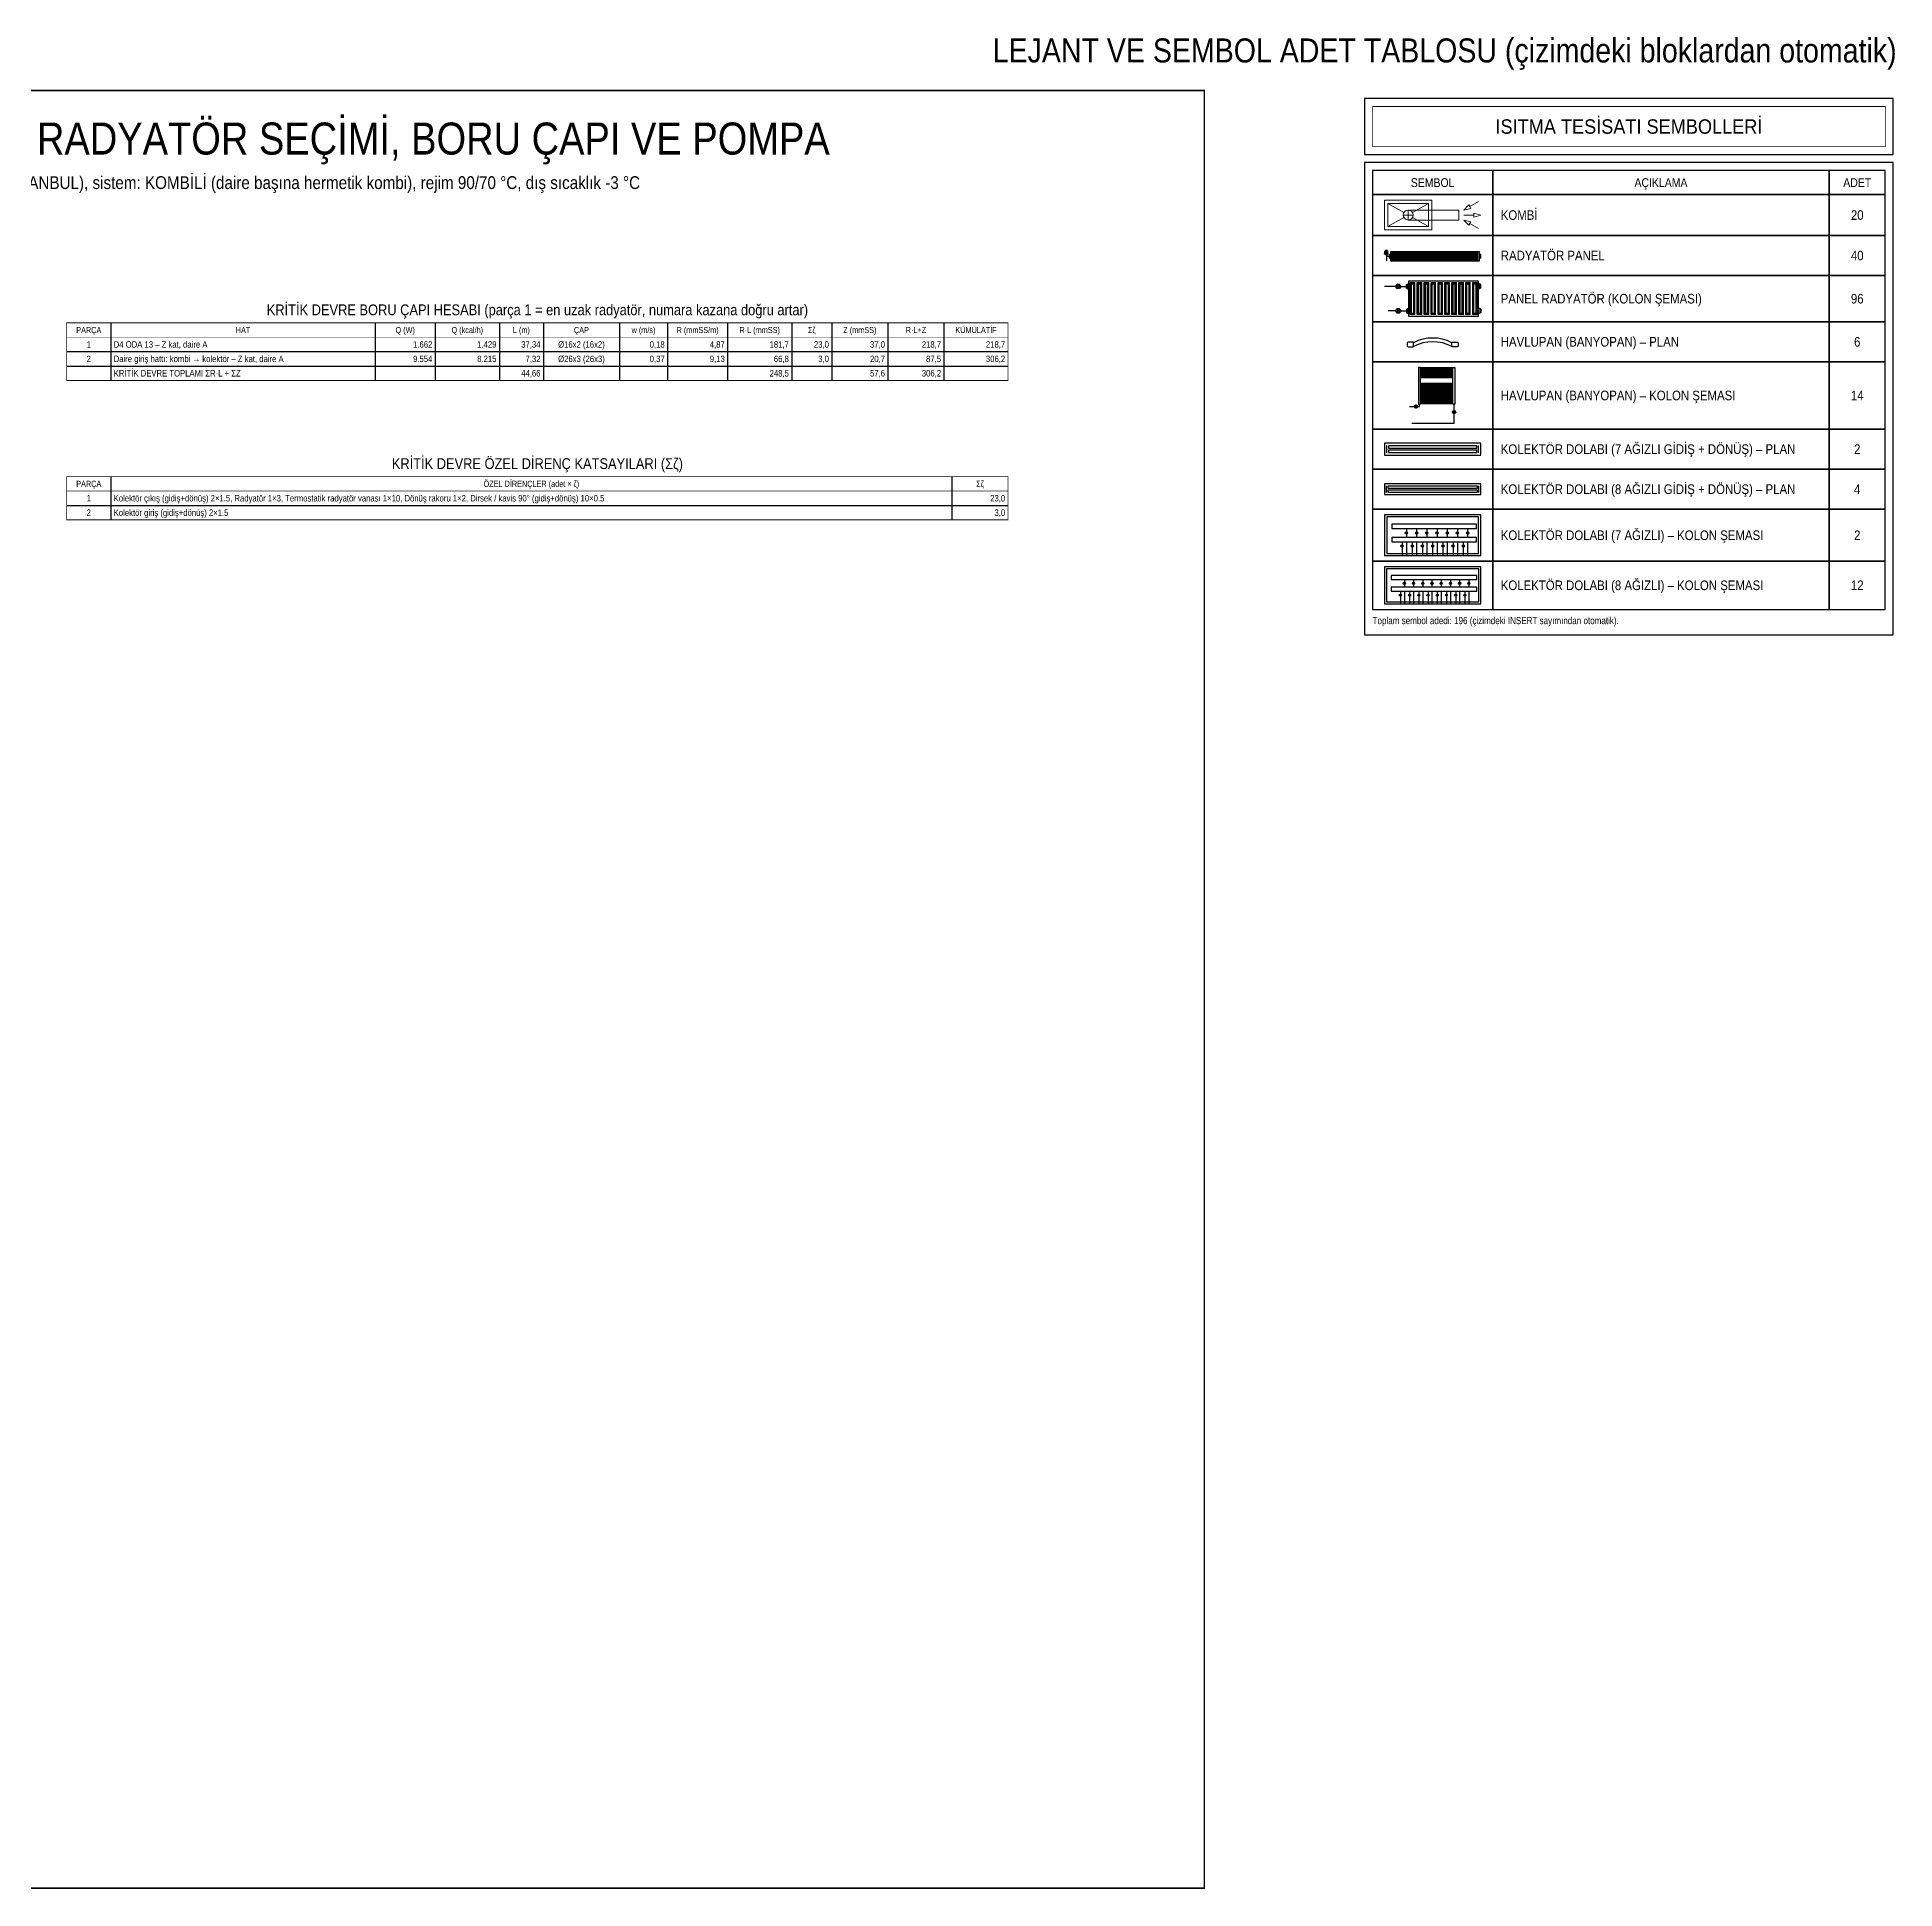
# Model space of a CAD drawing. Header units: centimetres. Extents: x -61 to 10101, y -10955 to 1521.
# Drawn here: x 1263 to 3582, y -10955 to -8643 of the extents above; entities that cross this region are included whole.
import ezdxf
from ezdxf.enums import TextEntityAlignment as Align

# ---------------------------------------------------------------- set-up
doc = ezdxf.new("R2010")
doc.units = ezdxf.units.CM
doc.linetypes.add('ISITMA DONUS HATTI', pattern=[1.66, 1.57, -0.02, -0.07])
for name, color, linetype in [('MTY-ISITMA-DONUS-BORU', 30, 'ISITMA DONUS HATTI'), ('MTY-ISITMA-GIDIS-BORU', 10, 'Continuous'), ('MTY-RADYATÖR', 2, 'Continuous'), ('MTY-TEFRIS', 15, 'Continuous'), ('MTY-TEFRIS-CIKTI', 250, 'Continuous'), ('ROTAS-BASLIK', 7, 'Continuous'), ('ROTAS-DENEME', 1, 'Continuous'), ('ROTAS-ISITMA-SEMBOL', 1, 'Continuous'), ('ROTAS-LEJANT-BASLIK', 5, 'Continuous'), ('ROTAS-LEJANT-CERCEVE', 7, 'Continuous'), ('ROTAS-LEJANT-YAZI', 7, 'Continuous'), ('ROTAS-PAFTA', 7, 'Continuous'), ('ROTAS-TABLO', 7, 'Continuous')]:
    doc.layers.add(name, color=color, linetype=linetype)
doc.styles.add('MTYCAPLT', font='arial.ttf', dxfattribs={"width": 0.65, "height": 1})
doc.styles.add('ROTAS', font='arial.ttf')

# ---------------------------------------------------------------- blocks, each defined once
blk = doc.blocks.new('MTY-KOMBİ')
at = {"layer": 'MTY-TEFRIS', "color": 1, "lineweight": 20, "ltscale": 40}
for p, q in [((19.5, 17.5), (3.4, 26.6)), ((23.9, 20), (23.9, 10)), ((44.4, 26.6), (28.2, 17.5)), ((19.5, 12.5), (3.4, 3.4)), ((18.9, 15), (28.9, 15)), ((44.4, 3.4), (28.2, 12.5))]:
    blk.add_line(p, q, dxfattribs=at)
at = {"layer": 'MTY-TEFRIS', "color": 7, "lineweight": 20, "ltscale": 40}
for p, q in [((23.9, 20), (75.3, 20)), ((75.3, 20), (75.3, 10)), ((85.4, 25.3), (80.3, 20)), ((87.4, 21.8), (80.3, 20)), ((86.4, 23.6), (85.4, 25.3)), ((95, 28.6), (86.4, 23.6)), ((86.4, 23.6), (87.4, 21.8)), ((23.9, 10), (75.3, 10)), ((80.3, 15), (90.3, 15)), ((87.4, 8.2), (80.3, 10)), ((85.4, 4.7), (80.3, 10)), ((86.4, 6.5), (85.4, 4.7)), ((86.4, 6.5), (87.4, 8.2)), ((95, 1.4), (86.4, 6.5)), ((90.3, 15), (90.3, 17)), ((90.3, 17), (97.3, 15)), ((90.3, 15), (90.3, 13)), ((90.3, 13), (97.3, 15))]:
    blk.add_line(p, q, dxfattribs=at)
blk.add_lwpolyline([(0, 0), (47.8, 0), (47.8, 30), (0, 30)], close=True, dxfattribs=at)
at = {"layer": 'MTY-TEFRIS', "color": 1, "lineweight": 20, "ltscale": 40}
blk.add_lwpolyline([(3.4, 3.4), (44.4, 3.4), (44.4, 26.6), (3.4, 26.6)], close=True, dxfattribs=at)
at = {"layer": 'MTY-TEFRIS', "color": 7, "lineweight": 20, "ltscale": 40}
blk.add_circle((23.9, 15), 5, dxfattribs=at)
blk = doc.blocks.new('MTY-RADYATOR Panel')
at = {"layer": 'MTY-RADYATÖR', "color": 15}
for p, q in [((-1.9, 8.2), (-1.4, 11.2)), ((-1.9, 8.2), (1.9, 8.2)), ((1.9, 8), (-1.9, 8)), ((-1.4, 11.2), (1.4, 11.2)), ((-1.3, 11.2), (-1.3, 8.2)), ((-1.1, 11.7), (1.1, 11.7)), ((-1.1, 7.2), (1.1, 7.2)), ((-0.7, 11.2), (-0.7, 8.2)), ((-0.6, 11.9), (0.6, 11.9)), ((0, 11.2), (0, 8.2)), ((0.6, 11.2), (0.6, 8.2)), ((1.3, 11.2), (1.3, 8.2)), ((1.9, 8.2), (1.4, 11.2)), ((3.4, 6.9), (3.8, 6.9)), ((3.4, 3.1), (3.4, 6.9)), ((3.4, 6.3), (3.8, 6.3)), ((3.4, 3.7), (3.8, 3.7)), ((3.4, 3.1), (3.8, 3.1)), ((3.8, 2.8), (3.8, 7.2)), ((3.8, 7.2), (4, 7.2)), ((3.8, 2.8), (4, 2.8)), ((4, 7.2), (4.4, 7.3)), ((4, 2.8), (4, 7.2)), ((4, 2.8), (4.4, 2.7)), ((105.3, 7.2), (104.9, 7.3)), ((105.3, 2.8), (104.9, 2.7)), ((105.3, 2.8), (105.3, 7.2)), ((105.5, 7.2), (105.3, 7.2)), ((105.5, 2.8), (105.3, 2.8)), ((105.5, 2.8), (105.5, 7.2)), ((105.9, 6.9), (105.5, 6.9)), ((105.9, 6.3), (105.5, 6.3)), ((105.9, 3.7), (105.5, 3.7)), ((105.9, 3.1), (105.5, 3.1)), ((105.9, 3.1), (105.9, 6.9))]:
    blk.add_line(p, q, dxfattribs=at)
at = {"layer": 'MTY-RADYATÖR', "color": 15, "ltscale": 0.3}
for p, q in [((0, 7.2), (0, 0)), ((3.8, 5), (0, 5))]:
    blk.add_line(p, q, dxfattribs=at)
at = {"layer": 'MTY-RADYATÖR'}
for p, q in [((5.7, 9), (5.7, 1)), ((6.7, 1), (6.7, 9)), ((7.2, 9), (7.2, 1)), ((8.2, 1), (8.2, 9)), ((8.7, 9), (8.7, 1)), ((9.7, 1), (9.7, 9)), ((10.2, 9), (10.2, 1)), ((11.2, 1), (11.2, 9)), ((11.7, 9), (11.7, 1)), ((12.7, 1), (12.7, 9)), ((13.2, 9), (13.2, 1)), ((14.2, 1), (14.2, 9)), ((14.7, 9), (14.7, 1)), ((15.7, 1), (15.7, 9)), ((16.2, 9), (16.2, 1)), ((17.2, 1), (17.2, 9)), ((17.7, 9), (17.7, 1)), ((18.7, 1), (18.7, 9)), ((19.2, 9), (19.2, 1)), ((20.2, 1), (20.2, 9)), ((20.7, 9), (20.7, 1)), ((21.7, 1), (21.7, 9)), ((22.2, 9), (22.2, 1)), ((23.2, 1), (23.2, 9)), ((23.7, 9), (23.7, 1)), ((24.7, 1), (24.7, 9)), ((25.2, 9), (25.2, 1)), ((26.2, 1), (26.2, 9)), ((26.7, 9), (26.7, 1)), ((27.7, 1), (27.7, 9)), ((28.2, 9), (28.2, 1)), ((29.2, 1), (29.2, 9)), ((29.7, 9), (29.7, 1)), ((30.7, 1), (30.7, 9)), ((31.2, 9), (31.2, 1)), ((32.2, 1), (32.2, 9)), ((32.7, 9), (32.7, 1)), ((33.7, 1), (33.7, 9)), ((34.2, 9), (34.2, 1)), ((35.2, 1), (35.2, 9)), ((35.7, 9), (35.7, 1)), ((36.7, 1), (36.7, 9)), ((37.2, 9), (37.2, 1)), ((38.2, 1), (38.2, 9)), ((38.7, 9), (38.7, 1)), ((39.7, 1), (39.7, 9)), ((40.2, 9), (40.2, 1)), ((41.2, 1), (41.2, 9)), ((41.7, 9), (41.7, 1)), ((42.7, 1), (42.7, 9)), ((43.2, 9), (43.2, 1)), ((44.2, 1), (44.2, 9)), ((44.7, 9), (44.7, 1)), ((45.7, 1), (45.7, 9)), ((46.2, 9), (46.2, 1)), ((47.2, 1), (47.2, 9)), ((47.7, 9), (47.7, 1)), ((48.7, 1), (48.7, 9)), ((49.2, 9), (49.2, 1)), ((50.2, 1), (50.2, 9)), ((50.7, 9), (50.7, 1)), ((51.7, 1), (51.7, 9)), ((52.2, 9), (52.2, 1)), ((53.2, 1), (53.2, 9)), ((53.7, 9), (53.7, 1)), ((54.7, 1), (54.7, 9)), ((55.2, 9), (55.2, 1)), ((56.2, 1), (56.2, 9)), ((56.7, 9), (56.7, 1)), ((57.7, 1), (57.7, 9)), ((58.2, 9), (58.2, 1)), ((59.2, 1), (59.2, 9)), ((59.7, 9), (59.7, 1)), ((60.7, 1), (60.7, 9)), ((61.2, 9), (61.2, 1)), ((62.2, 1), (62.2, 9)), ((62.7, 9), (62.7, 1)), ((63.7, 1), (63.7, 9)), ((64.2, 9), (64.2, 1)), ((65.2, 1), (65.2, 9)), ((65.7, 9), (65.7, 1)), ((66.7, 1), (66.7, 9)), ((67.2, 9), (67.2, 1)), ((68.2, 1), (68.2, 9)), ((68.7, 9), (68.7, 1)), ((69.7, 1), (69.7, 9)), ((70.2, 9), (70.2, 1)), ((71.2, 1), (71.2, 9)), ((71.7, 9), (71.7, 1)), ((72.7, 1), (72.7, 9)), ((73.2, 9), (73.2, 1)), ((74.2, 1), (74.2, 9)), ((74.7, 9), (74.7, 1)), ((75.7, 1), (75.7, 9)), ((76.2, 9), (76.2, 1)), ((77.2, 1), (77.2, 9)), ((77.7, 9), (77.7, 1)), ((78.7, 1), (78.7, 9)), ((79.2, 9), (79.2, 1)), ((80.2, 1), (80.2, 9)), ((80.7, 9), (80.7, 1)), ((81.7, 1), (81.7, 9)), ((82.2, 9), (82.2, 1)), ((83.2, 1), (83.2, 9)), ((83.7, 9), (83.7, 1)), ((84.7, 1), (84.7, 9)), ((85.2, 9), (85.2, 1)), ((86.2, 1), (86.2, 9)), ((86.7, 9), (86.7, 1)), ((87.7, 1), (87.7, 9)), ((88.2, 9), (88.2, 1)), ((89.2, 1), (89.2, 9)), ((89.7, 9), (89.7, 1)), ((90.7, 1), (90.7, 9)), ((91.2, 9), (91.2, 1)), ((92.2, 1), (92.2, 9)), ((92.7, 9), (92.7, 1)), ((93.7, 1), (93.7, 9)), ((94.2, 9), (94.2, 1)), ((95.2, 1), (95.2, 9)), ((95.7, 9), (95.7, 1)), ((96.7, 1), (96.7, 9)), ((97.2, 9), (97.2, 1)), ((98.2, 1), (98.2, 9)), ((98.7, 9), (98.7, 1)), ((99.7, 1), (99.7, 9)), ((100.2, 9), (100.2, 1)), ((101.2, 1), (101.2, 9)), ((101.7, 9), (101.7, 1)), ((102.7, 1), (102.7, 9))]:
    blk.add_line(p, q, dxfattribs=at)
at = {"layer": 'MTY-RADYATÖR', "color": 15}
blk.add_lwpolyline([(4.7, 0), (104.7, 0), (104.7, 10), (4.7, 10)], close=True, dxfattribs=at)
for centre, start, end in [((4.4, 7.5), 274, 350), ((4.4, 2.5), 10, 86), ((104.9, 7.5), 190, 266), ((104.9, 2.5), 94, 170)]:
    blk.add_arc(centre, 0.245, start, end, dxfattribs=at)
at = {"layer": 'MTY-RADYATÖR'}
for centre, start, end in [((6.2, 9), 0, 180), ((6.2, 1), 180, 0), ((7.7, 9), 0, 180), ((7.7, 1), 180, 0), ((9.2, 9), 0, 180), ((9.2, 1), 180, 0), ((10.7, 9), 0, 180), ((10.7, 1), 180, 0), ((12.2, 9), 0, 180), ((12.2, 1), 180, 0), ((13.7, 9), 0, 180), ((13.7, 1), 180, 0), ((15.2, 9), 0, 180), ((15.2, 1), 180, 0), ((16.7, 9), 0, 180), ((16.7, 1), 180, 0), ((18.2, 9), 0, 180), ((18.2, 1), 180, 0), ((19.7, 9), 0, 180), ((19.7, 1), 180, 0), ((21.2, 9), 0, 180), ((21.2, 1), 180, 0), ((22.7, 9), 0, 180), ((22.7, 1), 180, 0), ((24.2, 9), 0, 180), ((24.2, 1), 180, 0), ((25.7, 9), 0, 180), ((25.7, 1), 180, 0), ((27.2, 9), 0, 180), ((27.2, 1), 180, 0), ((28.7, 9), 0, 180), ((28.7, 1), 180, 0), ((30.2, 9), 0, 180), ((30.2, 1), 180, 0), ((31.7, 9), 0, 180), ((31.7, 1), 180, 0), ((33.2, 9), 0, 180), ((33.2, 1), 180, 0), ((34.7, 9), 0, 180), ((34.7, 1), 180, 0), ((36.2, 9), 0, 180), ((36.2, 1), 180, 0), ((37.7, 9), 0, 180), ((37.7, 1), 180, 0), ((39.2, 9), 0, 180), ((39.2, 1), 180, 0), ((40.7, 9), 0, 180), ((40.7, 1), 180, 0), ((42.2, 9), 0, 180), ((42.2, 1), 180, 0), ((43.7, 9), 0, 180), ((43.7, 1), 180, 0), ((45.2, 9), 0, 180), ((45.2, 1), 180, 0), ((46.7, 9), 0, 180), ((46.7, 1), 180, 0), ((48.2, 9), 0, 180), ((48.2, 1), 180, 0), ((49.7, 9), 0, 180), ((49.7, 1), 180, 0), ((51.2, 9), 0, 180), ((51.2, 1), 180, 0), ((52.7, 9), 0, 180), ((52.7, 1), 180, 0), ((54.2, 9), 0, 180), ((54.2, 1), 180, 0), ((55.7, 9), 0, 180), ((55.7, 1), 180, 0), ((57.2, 9), 0, 180), ((57.2, 1), 180, 0), ((58.7, 9), 0, 180), ((58.7, 1), 180, 0), ((60.2, 9), 0, 180), ((60.2, 1), 180, 0), ((61.7, 9), 0, 180), ((61.7, 1), 180, 0), ((63.2, 9), 0, 180), ((63.2, 1), 180, 0), ((64.7, 9), 0, 180), ((64.7, 1), 180, 0), ((66.2, 9), 0, 180), ((66.2, 1), 180, 0), ((67.7, 9), 0, 180), ((67.7, 1), 180, 0), ((69.2, 9), 0, 180), ((69.2, 1), 180, 0), ((70.7, 9), 0, 180), ((70.7, 1), 180, 0), ((72.2, 9), 0, 180), ((72.2, 1), 180, 0), ((73.7, 9), 0, 180), ((73.7, 1), 180, 0), ((75.2, 9), 0, 180), ((75.2, 1), 180, 0), ((76.7, 9), 0, 180), ((76.7, 1), 180, 0), ((78.2, 9), 0, 180), ((78.2, 1), 180, 0), ((79.7, 9), 0, 180), ((79.7, 1), 180, 0), ((81.2, 9), 0, 180), ((81.2, 1), 180, 0), ((82.7, 9), 0, 180), ((82.7, 1), 180, 0), ((84.2, 9), 0, 180), ((84.2, 1), 180, 0), ((85.7, 9), 0, 180), ((85.7, 1), 180, 0), ((87.2, 9), 0, 180), ((87.2, 1), 180, 0), ((88.7, 9), 0, 180), ((88.7, 1), 180, 0), ((90.2, 9), 0, 180), ((90.2, 1), 180, 0), ((91.7, 9), 0, 180), ((91.7, 1), 180, 0), ((93.2, 9), 0, 180), ((93.2, 1), 180, 0), ((94.7, 9), 0, 180), ((94.7, 1), 180, 0), ((96.2, 9), 0, 180), ((96.2, 1), 180, 0), ((97.7, 9), 0, 180), ((97.7, 1), 180, 0), ((99.2, 9), 0, 180), ((99.2, 1), 180, 0), ((100.7, 9), 0, 180), ((100.7, 1), 180, 0), ((102.2, 9), 0, 180), ((102.2, 1), 180, 0)]:
    blk.add_arc(centre, 0.5, start, end, dxfattribs=at)
at = {"layer": 'MTY-RADYATÖR', "color": 15}
for centre, major_axis, start_param, end_param in [((-1.1, 8), (0.584, 0.584), 2.161559, 3.926991), ((-0.6, 11), (0.584, 0.584), 0.785398, 2.161559), ((0.6, 11), (-0.584, 0.584), 4.121626, 5.497787), ((1.1, 8), (0.584, 0.584), 3.926991, 5.692422)]:
    blk.add_ellipse(centre, major_axis=major_axis, ratio=1, start_param=start_param, end_param=end_param, dxfattribs=at)
at = {"layer": 'MTY-RADYATÖR', "style": 'MTYCAPLT', "width": 0.65}
blk.add_attdef('RAD', text='', height=10, dxfattribs=at).set_placement((54.7, 22.5), align=Align.MIDDLE_CENTER)
at = {"layer": 'MTY-TEFRIS-CIKTI', "style": 'MTYCAPLT', "width": 0.65}
blk.add_attdef('NO', text='', height=6, dxfattribs=at).set_placement((54.7, 35), align=Align.MIDDLE_CENTER)
blk = doc.blocks.new('MTY-RADYATOR KOLON')
at = {"layer": 'MTY-ISITMA-DONUS-BORU'}
for p, q in [((11, 22.5), (0, 22.5)), ((17.9, 22.5), (26.3, 22.5))]:
    blk.add_line(p, q, dxfattribs=at)
at = {"layer": 'MTY-ISITMA-GIDIS-BORU'}
for p, q in [((11, 57.5), (-5, 57.5)), ((17.9, 57.5), (26.3, 57.5))]:
    blk.add_line(p, q, dxfattribs=at)
at = {"layer": 'MTY-RADYATÖR', "color": 15}
for p, q in [((11.7, 57.5), (12.5, 57.5)), ((12.3, 58.4), (11.9, 58.5)), ((12.3, 56.6), (11.9, 56.5)), ((12.8, 59.1), (12.5, 59.4)), ((12.8, 55.9), (12.5, 55.6)), ((13.4, 60), (13.6, 59.6)), ((13.4, 55), (13.6, 55.4)), ((14.5, 60.2), (14.5, 59.4)), ((14.5, 54.8), (14.5, 55.6)), ((15.5, 60), (15.3, 59.6)), ((15.5, 55), (15.3, 55.4)), ((16.1, 59.1), (16.4, 59.4)), ((16.1, 55.9), (16.4, 55.6)), ((17.2, 57.5), (16.4, 57.5)), ((16.6, 58.4), (17, 58.5)), ((16.6, 56.6), (17, 56.5)), ((26.3, 60.2), (27.2, 60.2)), ((26.3, 58.8), (26.3, 60.2)), ((26.3, 58.8), (27.2, 58.8)), ((26.3, 56.2), (26.3, 58.8)), ((26.3, 56.2), (27.2, 56.2)), ((26.3, 54.8), (26.3, 56.2)), ((26.3, 54.8), (27.2, 54.8)), ((27.2, 60.2), (27.2, 60.7)), ((27.2, 60.7), (27.8, 60.7)), ((27.2, 58.8), (27.2, 60.2)), ((27.2, 56.2), (27.2, 58.8)), ((27.2, 54.8), (27.2, 56.2)), ((27.2, 54.3), (27.2, 54.8)), ((27.2, 54.3), (27.8, 54.3)), ((27.8, 60.9), (28.8, 61)), ((27.8, 60.7), (27.8, 60.9)), ((27.8, 54.3), (27.8, 60.7)), ((27.8, 54.1), (27.8, 54.3)), ((27.8, 54.1), (28.8, 54)), ((31.6, 17.2), (31.6, 63)), ((31.6, 63), (38.2, 63)), ((33.4, 61.3), (31.6, 63)), ((33.4, 19), (33.4, 61.3)), ((33.4, 61.3), (36.5, 61.3)), ((36.5, 61.3), (38.2, 63)), ((36.5, 19), (36.5, 61.3)), ((38.2, 17.2), (38.2, 63)), ((41.5, 17.2), (41.5, 63)), ((43.3, 61.3), (41.5, 63)), ((41.5, 63), (48.1, 63)), ((43.3, 19), (43.3, 61.3)), ((43.3, 61.3), (46.4, 61.3)), ((46.4, 61.3), (48.1, 63)), ((46.4, 19), (46.4, 61.3)), ((48.1, 17.2), (48.1, 63)), ((51.5, 17.2), (51.5, 63)), ((53.2, 61.3), (51.5, 63)), ((51.5, 63), (58, 63)), ((53.2, 19), (53.2, 61.3)), ((53.2, 61.3), (56.3, 61.3)), ((56.3, 61.3), (58, 63)), ((56.3, 19), (56.3, 61.3)), ((58, 17.2), (58, 63)), ((61.4, 17.2), (61.4, 63)), ((61.4, 63), (67.9, 63)), ((63.1, 61.3), (61.4, 63)), ((63.1, 19), (63.1, 61.3)), ((63.1, 61.3), (66.2, 61.3)), ((66.2, 61.3), (67.9, 63)), ((66.2, 19), (66.2, 61.3)), ((67.9, 17.2), (67.9, 63)), ((71.3, 17.2), (71.3, 63)), ((71.3, 63), (77.8, 63)), ((73, 61.3), (71.3, 63)), ((73, 19), (73, 61.3)), ((73, 61.3), (76.1, 61.3)), ((76.1, 61.3), (77.8, 63)), ((76.1, 19), (76.1, 61.3)), ((77.8, 17.2), (77.8, 63)), ((81.2, 17.2), (81.2, 63)), ((81.2, 63), (87.7, 63)), ((82.9, 61.3), (81.2, 63)), ((82.9, 19), (82.9, 61.3)), ((82.9, 61.3), (86, 61.3)), ((86, 61.3), (87.7, 63)), ((86, 19), (86, 61.3)), ((87.7, 17.2), (87.7, 63)), ((91.1, 17.2), (91.1, 63)), ((91.1, 63), (97.6, 63)), ((92.8, 61.3), (91.1, 63)), ((92.8, 19), (92.8, 61.3)), ((92.8, 61.3), (95.9, 61.3)), ((95.9, 61.3), (97.6, 63)), ((95.9, 19), (95.9, 61.3)), ((97.6, 17.2), (97.6, 63)), ((101, 17.2), (101, 63)), ((101, 63), (107.5, 63)), ((102.7, 61.3), (101, 63)), ((102.7, 19), (102.7, 61.3)), ((102.7, 61.3), (105.8, 61.3)), ((105.8, 61.3), (107.5, 63)), ((105.8, 19), (105.8, 61.3)), ((107.5, 17.2), (107.5, 63)), ((110.9, 17.2), (110.9, 63)), ((110.9, 63), (117.4, 63)), ((112.6, 61.3), (110.9, 63)), ((112.6, 19), (112.6, 61.3)), ((112.6, 61.3), (115.7, 61.3)), ((115.7, 61.3), (117.4, 63)), ((115.7, 19), (115.7, 61.3)), ((117.4, 17.2), (117.4, 63)), ((120.8, 17.2), (120.8, 63)), ((120.8, 63), (127.3, 63)), ((122.5, 61.3), (120.8, 63)), ((122.5, 19), (122.5, 61.3)), ((122.5, 61.3), (125.6, 61.3)), ((125.6, 61.3), (127.3, 63)), ((125.6, 19), (125.6, 61.3)), ((127.3, 17.2), (127.3, 63)), ((130.8, 60.9), (129.8, 61)), ((130.8, 54.1), (129.8, 54)), ((130.8, 60.7), (130.8, 60.9)), ((130.8, 54.3), (130.8, 60.7)), ((131.4, 60.7), (130.8, 60.7)), ((131.4, 54.3), (130.8, 54.3)), ((130.8, 54.1), (130.8, 54.3)), ((131.4, 60.2), (131.4, 60.7)), ((132.3, 60.2), (131.4, 60.2)), ((131.4, 58.8), (131.4, 60.2)), ((132.3, 58.8), (131.4, 58.8)), ((131.4, 56.2), (131.4, 58.8)), ((132.3, 56.2), (131.4, 56.2)), ((131.4, 54.8), (131.4, 56.2)), ((132.3, 54.8), (131.4, 54.8)), ((131.4, 54.3), (131.4, 54.8)), ((132.3, 58.8), (132.3, 60.2)), ((132.3, 56.2), (132.3, 58.8)), ((132.3, 54.8), (132.3, 56.2)), ((15.2, 22.5), (13.8, 22.5)), ((26.3, 25.2), (27.2, 25.2)), ((26.3, 25.2), (26.3, 23.8)), ((26.3, 23.8), (27.2, 23.8)), ((26.3, 23.8), (26.3, 21.2)), ((26.3, 21.2), (27.2, 21.2)), ((26.3, 21.2), (26.3, 19.8)), ((26.3, 19.8), (27.2, 19.8)), ((27.2, 25.7), (27.8, 25.7)), ((27.2, 25.7), (27.2, 25.2)), ((27.2, 25.2), (27.2, 23.8)), ((27.2, 23.8), (27.2, 21.2)), ((27.2, 21.2), (27.2, 19.8)), ((27.2, 19.8), (27.2, 19.3)), ((27.2, 19.3), (27.8, 19.3)), ((27.8, 25.9), (28.8, 26)), ((27.8, 25.9), (27.8, 25.7)), ((27.8, 25.7), (27.8, 19.3)), ((27.8, 19.3), (27.8, 19.1)), ((27.8, 19.1), (28.8, 19)), ((33.4, 19), (31.6, 17.2)), ((38.2, 17.2), (31.6, 17.2)), ((36.5, 19), (33.4, 19)), ((36.5, 19), (38.2, 17.2)), ((43.3, 19), (41.5, 17.2)), ((48.1, 17.2), (41.5, 17.2)), ((46.4, 19), (43.3, 19)), ((46.4, 19), (48.1, 17.2)), ((53.2, 19), (51.5, 17.2)), ((58, 17.2), (51.5, 17.2)), ((56.3, 19), (53.2, 19)), ((56.3, 19), (58, 17.2)), ((63.1, 19), (61.4, 17.2)), ((67.9, 17.2), (61.4, 17.2)), ((66.2, 19), (63.1, 19)), ((66.2, 19), (67.9, 17.2)), ((73, 19), (71.3, 17.2)), ((77.8, 17.2), (71.3, 17.2)), ((76.1, 19), (73, 19)), ((76.1, 19), (77.8, 17.2)), ((82.9, 19), (81.2, 17.2)), ((87.7, 17.2), (81.2, 17.2)), ((86, 19), (82.9, 19)), ((86, 19), (87.7, 17.2)), ((92.8, 19), (91.1, 17.2)), ((97.6, 17.2), (91.1, 17.2)), ((95.9, 19), (92.8, 19)), ((95.9, 19), (97.6, 17.2)), ((102.7, 19), (101, 17.2)), ((107.5, 17.2), (101, 17.2)), ((105.8, 19), (102.7, 19)), ((105.8, 19), (107.5, 17.2)), ((112.6, 19), (110.9, 17.2)), ((117.4, 17.2), (110.9, 17.2)), ((115.7, 19), (112.6, 19)), ((115.7, 19), (117.4, 17.2)), ((122.5, 19), (120.8, 17.2)), ((127.3, 17.2), (120.8, 17.2)), ((125.6, 19), (122.5, 19)), ((125.6, 19), (127.3, 17.2)), ((130.8, 25.9), (129.8, 26)), ((130.8, 19.1), (129.8, 19)), ((130.8, 25.9), (130.8, 25.7)), ((130.8, 25.7), (130.8, 19.3)), ((131.4, 25.7), (130.8, 25.7)), ((130.8, 19.3), (130.8, 19.1)), ((131.4, 19.3), (130.8, 19.3)), ((131.4, 25.7), (131.4, 25.2)), ((132.3, 25.2), (131.4, 25.2)), ((131.4, 25.2), (131.4, 23.8)), ((132.3, 23.8), (131.4, 23.8)), ((131.4, 23.8), (131.4, 21.2)), ((132.3, 21.2), (131.4, 21.2)), ((131.4, 21.2), (131.4, 19.8)), ((132.3, 19.8), (131.4, 19.8)), ((131.4, 19.8), (131.4, 19.3)), ((132.3, 25.2), (132.3, 23.8)), ((132.3, 23.8), (132.3, 21.2)), ((132.3, 21.2), (132.3, 19.8))]:
    blk.add_line(p, q, dxfattribs=at)
blk.add_lwpolyline([(129.3, 65), (29.3, 65), (29.3, 15), (129.3, 15)], close=True, dxfattribs=at)
for centre, radius in [((14.5, 57.5), 3.45), ((14.5, 57.5), 2.72), ((14.5, 57.5), 1.41), ((14.5, 22.5), 3.45), ((14.5, 22.5), 0.697)]:
    blk.add_circle(centre, radius, dxfattribs=at)
for centre, radius, start, end in [((28.7, 61.6), 0.575, 274, 350), ((28.7, 53.4), 0.575, 10, 86), ((129.8, 61.6), 0.575, 190, 266), ((129.8, 53.4), 0.575, 94, 170), ((12.6, 23.9), 0.622, 108, 180), ((10.3, 22.5), 2.15, 320.2532, 39.7468), ((12.6, 21.1), 0.622, 180, 252), ((12.5, 28.5), 4.01, 267.9571, 308.0429), ((13.1, 18.2), 2.44, 37.6114, 106.3886), ((15.2, 24.7), 0.622, 36, 108), ((15.2, 20.3), 0.622, 252, 324), ((18.5, 25.4), 2.8, 186.5365, 245.4635), ((18.3, 19.7), 2.6, 112.1116, 175.8884), ((16.8, 22.5), 0.622, 324, 36), ((28.7, 26.6), 0.575, 274, 350), ((28.7, 18.4), 0.575, 10, 86), ((129.8, 26.6), 0.575, 190, 266), ((129.8, 18.4), 0.575, 94, 170)]:
    blk.add_arc(centre, radius, start, end, dxfattribs=at)
at = {"layer": 'MTY-RADYATÖR', "color": 2, "style": 'MTYCAPLT', "width": 0.65}
for tag, p, height in [('MAHAL_001', (63.5, 86), 10), ('RAD_001', (69.6, 72.5), 10), ('NO_001', (33.9, 42.2), 15), ('DERECE_001', (86.3, 32.4), 10)]:
    blk.add_attdef(tag, p, '', height=height, dxfattribs=at)
blk = doc.blocks.new('MTY-RADYATOR Banyopan')
at = {"layer": 'MTY-RADYATÖR', "color": 15}
for points in [[(-3, 0), (0, 0), (0, 3), (-3, 3, 0.414214), (-4, 2), (-4, 1, 0.414214)], [(27, 0), (24, 0), (24, 3), (27, 3, -0.414214), (28, 2), (28, 1, -0.414214)]]:
    blk.add_lwpolyline(points, format="xyb", close=True, dxfattribs=at)
at = {"layer": 'MTY-RADYATÖR'}
for centre, radius, start, end in [((12, -20.6), 26.2, 62.7637, 117.2363), ((12, -22.1), 25.4, 61.8807, 118.1193)]:
    blk.add_arc(centre, radius, start, end, dxfattribs=at)
at = {"layer": 'MTY-RADYATÖR', "style": 'MTYCAPLT', "width": 0.65}
blk.add_attdef('RAD', text='', height=10, dxfattribs=at).set_placement((12, 18), align=Align.MIDDLE_CENTER)
at = {"layer": 'MTY-TEFRIS-CIKTI', "style": 'MTYCAPLT', "width": 0.65}
blk.add_attdef('NO', text='', height=6, dxfattribs=at).set_placement((12, 30), align=Align.MIDDLE_CENTER)
blk = doc.blocks.new('MTY-RADYATÖR BANYOPAN KOLON')
at = {"layer": 'MTY-ISITMA-DONUS-BORU'}
for p, q in [((87, 49.7), (87, 62.5)), ((87, 22.5), (87, 42.8)), ((87, 22.5), (0, 22.5))]:
    blk.add_line(p, q, dxfattribs=at)
at = {"layer": 'MTY-ISITMA-GIDIS-BORU'}
for p, q in [((-5, 57.5), (4.6, 57.5)), ((11.5, 57.5), (15.7, 57.5)), ((15.7, 57.5), (15.7, 62.5))]:
    blk.add_line(p, q, dxfattribs=at)
at = {"layer": 'MTY-RADYATÖR', "color": 15}
for p, q in [((8.7, 57.5), (7.3, 57.5)), ((87.7, 46.3), (86.3, 46.3))]:
    blk.add_line(p, q, dxfattribs=at)
at = {"layer": 'MTY-RADYATÖR', "color": 15, "linetype": 'ByBlock'}
for points in [[(13.7, 138.5), (13.7, 62.5)], [(17.7, 138.5), (13.7, 138.5)], [(17.7, 62.5), (17.7, 138.5)], [(84.7, 137.7), (17.7, 137.7)], [(84.7, 135.2), (17.7, 135.2)], [(84.7, 134.1), (17.7, 134.1)], [(84.7, 131.6), (17.7, 131.6)], [(84.7, 130.5), (17.7, 130.5)], [(84.7, 128), (17.7, 128)], [(84.7, 126.9), (17.7, 126.9)], [(84.7, 124.4), (17.7, 124.4)], [(84.7, 123.3), (17.7, 123.3)], [(84.7, 120.8), (17.7, 120.8)], [(84.7, 119.7), (17.7, 119.7)], [(84.7, 117.2), (17.7, 117.2)], [(84.7, 62.5), (84.7, 138.5)], [(84.7, 138.5), (88.7, 138.5)], [(88.7, 138.5), (88.7, 62.5)], [(84.7, 105.3), (17.7, 105.3)], [(84.7, 102.8), (17.7, 102.8)], [(84.7, 101.7), (17.7, 101.7)], [(84.7, 99.2), (17.7, 99.2)], [(84.7, 98.1), (17.7, 98.1)], [(84.7, 95.6), (17.7, 95.6)], [(84.7, 94.5), (17.7, 94.5)], [(84.7, 92), (17.7, 92)], [(84.7, 90.9), (17.7, 90.9)], [(84.7, 88.4), (17.7, 88.4)], [(84.7, 87.3), (17.7, 87.3)], [(84.7, 84.8), (17.7, 84.8)], [(84.7, 83.7), (17.7, 83.7)], [(84.7, 81.2), (17.7, 81.2)], [(84.7, 80.1), (17.7, 80.1)], [(84.7, 77.6), (17.7, 77.6)], [(13.7, 62.5), (17.7, 62.5)], [(84.7, 76.5), (17.7, 76.5)], [(84.7, 74), (17.7, 74)], [(84.7, 72.9), (17.7, 72.9)], [(84.7, 70.4), (17.7, 70.4)], [(84.7, 69.3), (17.7, 69.3)], [(84.7, 66.9), (17.7, 66.9)], [(84.7, 65.7), (17.7, 65.7)], [(84.7, 63.2), (17.7, 63.2)], [(88.7, 62.5), (84.7, 62.5)]]:
    blk.add_lwpolyline(points, dxfattribs=at)
at = {"layer": 'MTY-RADYATÖR', "color": 15}
for centre, radius in [((8, 57.5), 3.45), ((8, 57.5), 0.697), ((87, 46.3), 3.45), ((87, 46.3), 0.697)]:
    blk.add_circle(centre, radius, dxfattribs=at)
for centre, radius, start, end in [((6.1, 58.9), 0.622, 108, 180), ((3.8, 57.5), 2.15, 320.2532, 39.7468), ((6.1, 56.1), 0.622, 180, 252), ((6.1, 63.5), 4.01, 267.9571, 308.0429), ((6.6, 53.2), 2.44, 37.6114, 106.3886), ((8.7, 59.7), 0.622, 36, 108), ((8.7, 55.3), 0.622, 252, 324), ((12, 60.4), 2.8, 186.5365, 245.4635), ((11.8, 54.7), 2.6, 112.1116, 175.8884), ((10.4, 57.5), 0.622, 324, 36), ((85.1, 47.7), 0.622, 108, 180), ((82.8, 46.3), 2.15, 320.2532, 39.7468), ((85.1, 44.9), 0.622, 180, 252), ((85, 52.3), 4.01, 267.9571, 308.0429), ((85.6, 42), 2.44, 37.6114, 106.3886), ((87.7, 48.5), 0.622, 36, 108), ((87.7, 44.1), 0.622, 252, 324), ((91, 49.2), 2.8, 186.5365, 245.4635), ((90.8, 43.5), 2.6, 112.1116, 175.8884), ((89.3, 46.3), 0.622, 324, 36)]:
    blk.add_arc(centre, radius, start, end, dxfattribs=at)
at = {"layer": 'MTY-RADYATÖR', "style": 'MTYCAPLT', "width": 0.65}
for tag, p, height in [('MAHAL_001', (35.4, 157.7), 10), ('DERECE_001', (32.2, 111.8), 10), ('RAD_001', (41.5, 142.7), 10), ('NO_001', (40.8, 78), 15)]:
    blk.add_attdef(tag, p, '', height=height, dxfattribs=at)
blk = doc.blocks.new('ROTAS-KOLEKTOR-DOLABI-7')
for p, q in [((3, 3), (3, 13)), ((125, 3), (125, 13))]:
    blk.add_line(p, q)
for points in [[(0, 0), (128, 0), (128, 16), (0, 16)], [(5, 9.5), (123, 9.5), (123, 12.5), (5, 12.5)], [(5, 3.5), (123, 3.5), (123, 6.5), (5, 6.5)]]:
    blk.add_lwpolyline(points, close=True)
blk = doc.blocks.new('ROTAS-KOLEKTOR-DOLABI-8')
for p, q in [((3, 3), (3, 13)), ((139, 3), (139, 13))]:
    blk.add_line(p, q)
for points in [[(0, 0), (142, 0), (142, 16), (0, 16)], [(5, 9.5), (137, 9.5), (137, 12.5), (5, 12.5)], [(5, 3.5), (137, 3.5), (137, 6.5), (5, 6.5)]]:
    blk.add_lwpolyline(points, close=True)
blk = doc.blocks.new('ROTAS-KOLEKTOR-SEMA-7')
for p, q in [((30, 37), (30, 25)), ((44, 37), (44, 25)), ((58, 37), (58, 25)), ((72, 37), (72, 25)), ((86, 37), (86, 25)), ((100, 37), (100, 25)), ((114, 37), (114, 25)), ((24, 19), (24, 0)), ((30, 19), (30, 0)), ((38, 19), (38, 0)), ((44, 19), (44, 0)), ((52, 19), (52, 0)), ((58, 19), (58, 0)), ((66, 19), (66, 0)), ((72, 19), (72, 0)), ((80, 19), (80, 0)), ((86, 19), (86, 0)), ((94, 19), (94, 0)), ((100, 19), (100, 0)), ((108, 19), (108, 0)), ((114, 19), (114, 0))]:
    blk.add_line(p, q)
for points in [[(0, 0), (132, 0), (132, 56), (0, 56)], [(3, 3), (129, 3), (129, 53), (3, 53)], [(10, 37), (126, 37), (126, 43), (10, 43)], [(10, 19), (126, 19), (126, 25), (10, 25)]]:
    blk.add_lwpolyline(points, close=True)
for centre in [(30, 31), (44, 31), (58, 31), (72, 31), (86, 31), (100, 31), (114, 31), (24, 13), (38, 13), (52, 13), (66, 13), (80, 13), (94, 13), (108, 13)]:
    blk.add_circle(centre, 1.6)
blk = doc.blocks.new('ROTAS-KOLEKTOR-SEMA-8')
for p, q in [((30, 37), (30, 25)), ((44, 37), (44, 25)), ((58, 37), (58, 25)), ((72, 37), (72, 25)), ((86, 37), (86, 25)), ((100, 37), (100, 25)), ((114, 37), (114, 25)), ((128, 37), (128, 25)), ((24, 19), (24, 0)), ((30, 19), (30, 0)), ((38, 19), (38, 0)), ((44, 19), (44, 0)), ((52, 19), (52, 0)), ((58, 19), (58, 0)), ((66, 19), (66, 0)), ((72, 19), (72, 0)), ((80, 19), (80, 0)), ((86, 19), (86, 0)), ((94, 19), (94, 0)), ((100, 19), (100, 0)), ((108, 19), (108, 0)), ((114, 19), (114, 0)), ((122, 19), (122, 0)), ((128, 19), (128, 0))]:
    blk.add_line(p, q)
for points in [[(0, 0), (146, 0), (146, 56), (0, 56)], [(3, 3), (143, 3), (143, 53), (3, 53)], [(10, 37), (140, 37), (140, 43), (10, 43)], [(10, 19), (140, 19), (140, 25), (10, 25)]]:
    blk.add_lwpolyline(points, close=True)
for centre in [(30, 31), (44, 31), (58, 31), (72, 31), (86, 31), (100, 31), (114, 31), (128, 31), (24, 13), (38, 13), (52, 13), (66, 13), (80, 13), (94, 13), (108, 13), (122, 13)]:
    blk.add_circle(centre, 1.6)

msp = doc.modelspace()

# ---------------------------------------------------------------- linework, layer by layer
at = {"layer": 'ROTAS-LEJANT-CERCEVE'}
for points in [[(2920, -8790), (3580, -8790), (3580, -8720), (2920, -8720)], [(2920, -9389.7), (3580, -9389.7), (3580, -8800), (2920, -8800)], [(2930, -8840), (3080, -8840), (3080, -8810), (2930, -8810)], [(3080, -8840), (3500, -8840), (3500, -8810), (3080, -8810)], [(3500, -8840), (3570, -8840), (3570, -8810), (3500, -8810)], [(2930, -8891), (3080, -8891), (3080, -8840), (2930, -8840)], [(3080, -8891), (3500, -8891), (3500, -8840), (3080, -8840)], [(3500, -8891), (3570, -8891), (3570, -8840), (3500, -8840)], [(2930, -8941), (3080, -8941), (3080, -8891), (2930, -8891)], [(3080, -8941), (3500, -8941), (3500, -8891), (3080, -8891)], [(3500, -8941), (3570, -8941), (3570, -8891), (3500, -8891)], [(2930, -8998.7), (3080, -8998.7), (3080, -8941), (2930, -8941)], [(3080, -8998.7), (3500, -8998.7), (3500, -8941), (3080, -8941)], [(3500, -8998.7), (3570, -8998.7), (3570, -8941), (3500, -8941)], [(2930, -9048.7), (3080, -9048.7), (3080, -8998.7), (2930, -8998.7)], [(3080, -9048.7), (3500, -9048.7), (3500, -8998.7), (3080, -8998.7)], [(3500, -9048.7), (3570, -9048.7), (3570, -8998.7), (3500, -8998.7)], [(2930, -9132.7), (3080, -9132.7), (3080, -9048.7), (2930, -9048.7)], [(3080, -9132.7), (3500, -9132.7), (3500, -9048.7), (3080, -9048.7)], [(3500, -9132.7), (3570, -9132.7), (3570, -9048.7), (3500, -9048.7)], [(2930, -9182.7), (3080, -9182.7), (3080, -9132.7), (2930, -9132.7)], [(3080, -9182.7), (3500, -9182.7), (3500, -9132.7), (3080, -9132.7)], [(3500, -9182.7), (3570, -9182.7), (3570, -9132.7), (3500, -9132.7)], [(2930, -9232.7), (3080, -9232.7), (3080, -9182.7), (2930, -9182.7)], [(3080, -9232.7), (3500, -9232.7), (3500, -9182.7), (3080, -9182.7)], [(3500, -9232.7), (3570, -9232.7), (3570, -9182.7), (3500, -9182.7)], [(2930, -9297.6), (3080, -9297.6), (3080, -9232.7), (2930, -9232.7)], [(3080, -9297.6), (3500, -9297.6), (3500, -9232.7), (3080, -9232.7)], [(3500, -9297.6), (3570, -9297.6), (3570, -9232.7), (3500, -9232.7)], [(2930, -9357.7), (3080, -9357.7), (3080, -9297.6), (2930, -9297.6)], [(3080, -9357.7), (3500, -9357.7), (3500, -9297.6), (3080, -9297.6)], [(3500, -9357.7), (3570, -9357.7), (3570, -9297.6), (3500, -9297.6)]]:
    msp.add_lwpolyline(points, close=True, dxfattribs=at)
at = {"layer": 'ROTAS-LEJANT-CERCEVE', "const_width": 1}
msp.add_lwpolyline([(2930, -8780), (3570, -8780), (3570, -8730), (2930, -8730)], close=True, dxfattribs=at)
at = {"layer": 'ROTAS-PAFTA', "const_width": 2}
msp.add_lwpolyline([(-60, -10954), (2720, -10954), (2720, -8710), (-60, -8710)], close=True, dxfattribs=at)
at = {"layer": 'ROTAS-TABLO', "const_width": 1}
for points in [[(1300, -9000), (2475, -9000), (2475, -9072), (1300, -9072)], [(1300, -9192), (2475, -9192), (2475, -9246), (1300, -9246)]]:
    msp.add_lwpolyline(points, close=True, dxfattribs=at)
at = {"layer": 'ROTAS-TABLO', "const_width": 0.6}
for points in [[(1300, -9018), (2475, -9018)], [(1300, -9210), (2475, -9210)]]:
    msp.add_lwpolyline(points, dxfattribs=at)
at = {"layer": 'ROTAS-TABLO'}
for points in [[(1355, -9000), (1355, -9072)], [(1685, -9000), (1685, -9072)], [(1760, -9000), (1760, -9072)], [(1840, -9000), (1840, -9072)], [(1895, -9000), (1895, -9072)], [(1990, -9000), (1990, -9072)], [(2050, -9000), (2050, -9072)], [(2125, -9000), (2125, -9072)], [(2205, -9000), (2205, -9072)], [(2255, -9000), (2255, -9072)], [(2325, -9000), (2325, -9072)], [(2395, -9000), (2395, -9072)], [(1300, -9036), (2475, -9036)], [(1300, -9054), (2475, -9054)], [(1355, -9192), (1355, -9246)], [(2405, -9192), (2405, -9246)], [(1300, -9228), (2475, -9228)]]:
    msp.add_lwpolyline(points, dxfattribs=at)

# ---------------------------------------------------------------- block references
at = {"layer": 'ROTAS-ISITMA-SEMBOL'}
for name, p, xscale, yscale in [('MTY-KOMBİ', (2945, -8884), 1.2328164325801287, 1.2328164325801287), ('MTY-RADYATOR Panel', (2947.2, -8922.6), 1.1123266461225185, 1.1123266461225185), ('MTY-RADYATOR KOLON', (2949.4, -9004.8), 0.8741392893268312, 0.8741392893268312), ('MTY-RADYATOR Banyopan', (2981, -9030.2), 2, 2), ('MTY-RADYATÖR BANYOPAN KOLON', (2979.2, -9139.3), 0.603457607310748, 0.603457607310748), ('ROTAS-KOLEKTOR-DOLABI-7', (2945, -9165.2), 0.9375, 0.9375), ('ROTAS-KOLEKTOR-DOLABI-8', (2945, -9214.5), 0.8450704225352113, 0.8450704225352113), ('ROTAS-KOLEKTOR-SEMA-7', (2945, -9290.6), 0.9090909090909091, 0.9090909090909091), ('ROTAS-KOLEKTOR-SEMA-8', (2945, -9350.7), 0.821917808219178, 0.821917808219178)]:
    msp.add_blockref(name, p, dxfattribs=dict(at, xscale=xscale, yscale=yscale))

# ---------------------------------------------------------------- texts
at = {"layer": 'ROTAS-BASLIK', "style": 'ROTAS', "width": 0.85}
for s, height, p in [('LEJANT VE SEMBOL ADET TABLOSU (çizimdeki bloklardan otomatik)', 30, (3020, -8660)), ('ISITMA TESİSATI HESAPLARI – RADYATÖR SEÇİMİ, BORU ÇAPI VE POMPA', 40, (1400, -8770)), ('KRİTİK DEVRE BORU ÇAPI HESABI (parça 1 = en uzak radyatör, numara kazana doğru artar)', 13.5, (1887.5, -8983.8)), ('KRİTİK DEVRE ÖZEL DİRENÇ KATSAYILARI (Σζ)', 13.5, (1887.5, -9175.8))]:
    msp.add_text(s, height=height, dxfattribs=at).set_placement(p, align=Align.MIDDLE_CENTER)
at = {"layer": 'ROTAS-DENEME', "style": 'ROTAS', "width": 0.85}
msp.add_text('DENEME – GÜNGÖREN B1 BLOK (GÜNGÖREN / İSTANBUL), sistem: KOMBİLİ (daire başına hermetik kombi), rejim 90/70 °C, dış sıcaklık -3 °C', height=16, dxfattribs=at).set_placement((1400, -8825), align=Align.MIDDLE_CENTER)
at = {"layer": 'ROTAS-LEJANT-BASLIK', "style": 'ROTAS', "width": 0.9}
msp.add_text('ISITMA TESİSATI SEMBOLLERİ', height=18, dxfattribs=at).set_placement((3250, -8755), align=Align.MIDDLE_CENTER)
at = {"layer": 'ROTAS-LEJANT-YAZI', "style": 'ROTAS', "width": 0.85}
for s, height, p in [('SEMBOL', 11, (3005, -8825)), ('AÇIKLAMA', 11, (3290, -8825)), ('ADET', 11, (3535, -8825)), ('20', 12, (3535, -8865.5)), ('40', 12, (3535, -8916)), ('96', 12, (3535, -8969.9)), ('6', 12, (3535, -9023.7)), ('14', 12, (3535, -9090.7)), ('2', 12, (3535, -9157.7)), ('4', 12, (3535, -9207.7)), ('2', 12, (3535, -9265.2)), ('12', 12, (3535, -9327.7))]:
    msp.add_text(s, height=height, dxfattribs=at).set_placement(p, align=Align.MIDDLE_CENTER)
at = {"layer": 'ROTAS-LEJANT-YAZI', "style": 'ROTAS'}
for s, height, width, p in [('KOMBİ', 12, 0.85, (3090, -8865.5)), ('RADYATÖR PANEL', 12, 0.85, (3090, -8916)), ('PANEL RADYATÖR (KOLON ŞEMASI)', 12, 0.85, (3090, -8969.9)), ('HAVLUPAN (BANYOPAN) – PLAN', 12, 0.85, (3090, -9023.7)), ('HAVLUPAN (BANYOPAN) – KOLON ŞEMASI', 12, 0.85, (3090, -9090.7)), ('KOLEKTÖR DOLABI (7 AĞIZLI GİDİŞ + DÖNÜŞ) – PLAN', 12, 0.85, (3090, -9157.7)), ('KOLEKTÖR DOLABI (8 AĞIZLI GİDİŞ + DÖNÜŞ) – PLAN', 12, 0.85, (3090, -9207.7)), ('KOLEKTÖR DOLABI (7 AĞIZLI) – KOLON ŞEMASI', 12, 0.85, (3090, -9265.2)), ('KOLEKTÖR DOLABI (8 AĞIZLI) – KOLON ŞEMASI', 12, 0.85, (3090, -9327.7)), ('Toplam sembol adedi: 196 (çizimdeki INSERT sayımından otomatik).', 9, 0.8, (2930, -9371.7))]:
    msp.add_text(s, height=height, dxfattribs=dict(at, width=width)).set_placement(p, align=Align.MIDDLE_LEFT)
at = {"layer": 'ROTAS-TABLO', "style": 'ROTAS', "width": 0.85}
for s, height, p in [('PARÇA', 7.65, (1327.5, -9009)), ('HAT', 7.65, (1520, -9009)), ('Q (W)', 7.65, (1722.5, -9009)), ('Q (kcal/h)', 7.65, (1800, -9009)), ('L (m)', 7.65, (1867.5, -9009)), ('ÇAP', 7.65, (1942.5, -9009)), ('w (m/s)', 7.65, (2020, -9009)), ('R (mmSS/m)', 7.65, (2087.5, -9009)), ('R·L (mmSS)', 7.65, (2165, -9009)), ('Σζ', 7.65, (2230, -9009)), ('Z (mmSS)', 7.65, (2290, -9009)), ('R·L+Z', 7.65, (2360, -9009)), ('KÜMÜLATİF', 7.65, (2435, -9009)), ('2', 8.1, (1327.5, -9045)), ('1', 8.1, (1327.5, -9027)), ('Ø16x2 (16x2)', 8.1, (1942.5, -9027)), ('Ø26x3 (26x3)', 8.1, (1942.5, -9045)), ('PARÇA', 7.65, (1327.5, -9201)), ('ÖZEL DİRENÇLER (adet × ζ)', 7.65, (1880, -9201)), ('Σζ', 7.65, (2440, -9201)), ('1', 8.1, (1327.5, -9219)), ('2', 8.1, (1327.5, -9237))]:
    msp.add_text(s, height=height, dxfattribs=at).set_placement(p, align=Align.MIDDLE_CENTER)
for s, p in [('D4 ODA 13 – Z kat, daire A', (1358.6, -9027)), ('Daire giriş hattı: kombi → kolektör – Z kat, daire A', (1358.6, -9045)), ('KRİTİK DEVRE TOPLAMI ΣR·L + ΣZ', (1358.6, -9063)), ('Kolektör çıkış (gidiş+dönüş) 2×1.5, Radyatör 1×3, Termostatik radyatör vanası 1×10, Dönüş rakoru 1×2, Dirsek / kavis 90° (gidiş+dönüş) 10×0.5', (1358.6, -9219)), ('Kolektör giriş (gidiş+dönüş) 2×1.5', (1358.6, -9237))]:
    msp.add_text(s, height=8.1, dxfattribs=at).set_placement(p, align=Align.MIDDLE_LEFT)
for s, p in [('9.554', (1756.4, -9045)), ('1.662', (1756.4, -9027)), ('8.215', (1836.4, -9045)), ('1.429', (1836.4, -9027)), ('37,34', (1891.4, -9027)), ('7,32', (1891.4, -9045)), ('0,18', (2046.4, -9027)), ('0,37', (2046.4, -9045)), ('4,87', (2121.4, -9027)), ('9,13', (2121.4, -9045)), ('181,7', (2201.4, -9027)), ('66,8', (2201.4, -9045)), ('23,0', (2251.4, -9027)), ('3,0', (2251.4, -9045)), ('37,0', (2321.4, -9027)), ('20,7', (2321.4, -9045)), ('218,7', (2391.4, -9027)), ('87,5', (2391.4, -9045)), ('306,2', (2471.4, -9045)), ('218,7', (2471.4, -9027)), ('44,66', (1891.4, -9063)), ('248,5', (2201.4, -9063)), ('57,6', (2321.4, -9063)), ('306,2', (2391.4, -9063)), ('23,0', (2471.4, -9219)), ('3,0', (2471.4, -9237))]:
    msp.add_text(s, height=8.1, dxfattribs=at).set_placement(p, align=Align.MIDDLE_RIGHT)

doc.saveas('drawing.dxf')
